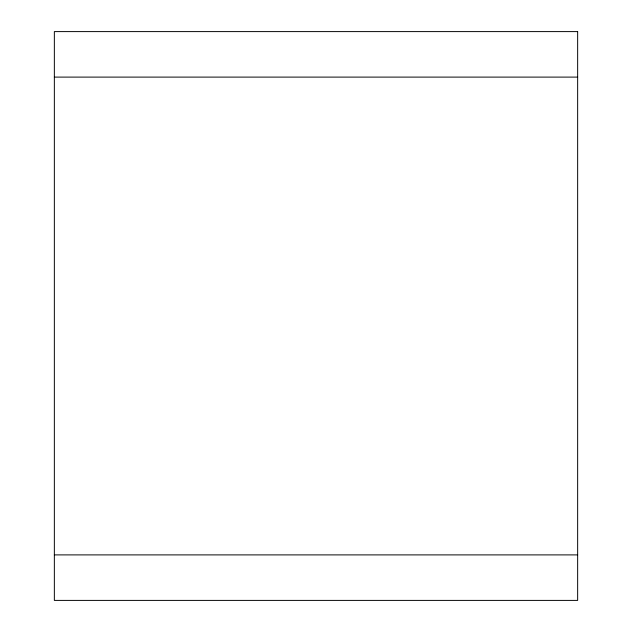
<?xml version="1.0" encoding="UTF-8"?>
<svg xmlns="http://www.w3.org/2000/svg" width="632" height="632" viewBox="0 0 632 632"><rect width="100%" height="100%" fill="white"/><g stroke="black" fill="none" stroke-linecap="round" stroke-linejoin="round"><path stroke-width="0.95" d="M54.352 77.104L577.648 77.104M54.352 554.896L577.648 554.896M577.648 31.6L54.352 31.6L54.352 600.4L577.648 600.4L577.648 31.6"/></g></svg>
